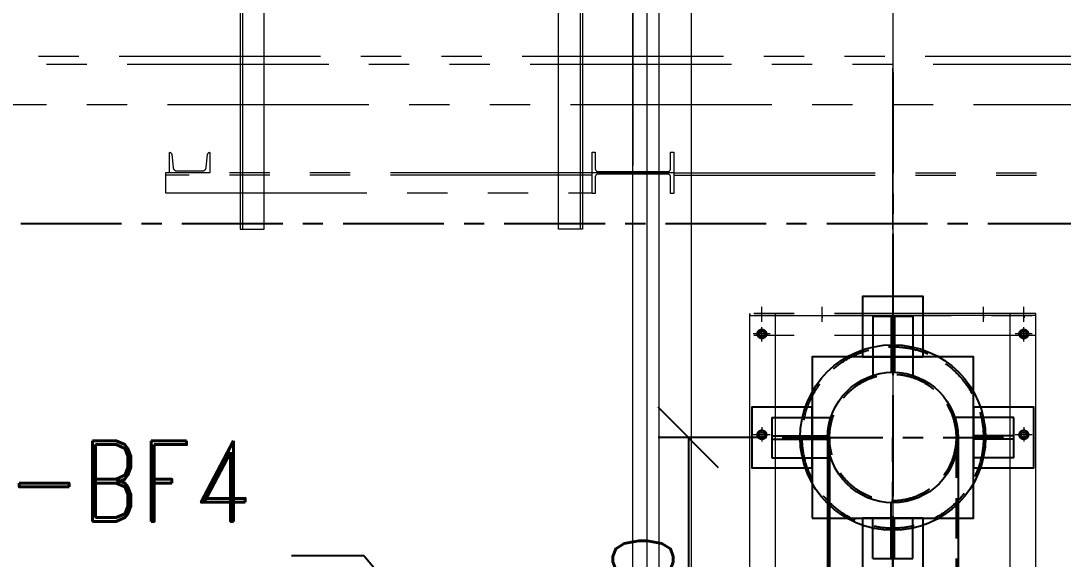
# Model space of a CAD drawing. Header units: inches. Extents: x 0 to 157513, y -28488 to 35640.
# Drawn here: x 7487 to 10074, y 9440 to 10775 of the extents above; entities that cross this region are included whole.
import ezdxf

# ---------------------------------------------------------------- set-up
doc = ezdxf.new("R2010")
doc.units = ezdxf.units.IN
doc.header["$LTSCALE"] = 400
doc.header["$MEASUREMENT"] = 0
for name, pattern in [('CENTER', [2, 1.25, -0.25, 0.25, -0.25]), ('DASHED2', [0.375, 0.25, -0.125]), ('HIDDEN', [9.525, 6.35, -3.175]), ('HIDDEN2', [4.7625, 3.175, -1.5875]), ('PHANTOM', [2.5, 1.25, -0.25, 0.25, -0.25, 0.25, -0.25])]:
    doc.linetypes.add(name, pattern=pattern)
doc.layers.add('BF STR', color=8, linetype='PHANTOM', lineweight=5)
doc.layers.add('PHANTAM', color=21, linetype='PHANTOM', lineweight=0)
for name, color, linetype in [('cen', 1, 'CENTER'), ('DIM', 1, 'Continuous'), ('DWG', 7, 'Continuous'), ('hid', 3, 'HIDDEN2')]:
    doc.layers.add(name, color=color, linetype=linetype)
doc.styles.add('ROMAND', font='romand.shx', dxfattribs={"width": 0.85})
doc.styles.add('ROMANS', font='romans')
doc.dimstyles.new('SAM2 60 SC', dxfattribs={"dimscale": 60, "dimtxt": 2.5, "dimasz": 2.5, "dimexe": 1.25, "dimexo": 0.625, "dimtad": 1, "dimtoh": 1, "dimdec": 0, "dimdsep": 46, "dimtxsty": 'ROMANS', "dimblk": 'OBLIQUE', "dimcen": 2.5, "dimclrd": 1, "dimclre": 1, "dimclrt": 256, "dimadec": 0, "dimazin": 2, "dimtfac": 1, "dimtdec": 0, "dimtofl": 0, "dimtmove": 0, "dimatfit": 3, "dimfxl": 1, "dimtolj": 1, "dimtzin": 0, "dimarcsym": 1})
doc.dimstyles.new('STANDARD$7', dxfattribs={"dimscale": 25, "dimtxt": 2.5, "dimasz": 2.5, "dimexe": 1.5, "dimexo": 1, "dimgap": 1, "dimtad": 1, "dimdec": 3, "dimzin": 12, "dimdsep": 46, "dimtxsty": 'ROMANS', "dimcen": 125, "dimclrd": 1, "dimclre": 1, "dimclrt": 7, "dimadec": 0, "dimazin": 3, "dimtp": 0.051, "dimtm": 0.032, "dimtfac": 0.6, "dimtdec": 3, "dimtmove": 0, "dimatfit": 3, "dimfxl": 1, "dimtvp": 1, "dimtolj": 1, "dimtzin": 0, "dimarcsym": 1})

# ---------------------------------------------------------------- blocks, each defined once
blk = doc.blocks.new('_OBLIQUE')
at = {"color": 0, "linetype": 'ByBlock'}
blk.add_line((-0.5, -0.5), (0.5, 0.5), dxfattribs=at)
blk = doc.blocks.new('*D33')
at = {"color": 1, "lineweight": -2}
for p, q in [((9338.4, 9742), (9068.4, 9742)), ((9143.4, 9742), (9143.4, 8882)), ((9333.4, 8882), (9068.4, 8882))]:
    blk.add_line(p, q, dxfattribs=at)
at = {"layer": 'Defpoints', "color": 0}
for p in [(9375.9, 9742, 47.4), (9143.4, 8882), (9370.9, 8882, 47.4)]:
    blk.add_point(p, dxfattribs=at)
at = {"color": 1, "lineweight": -2, "xscale": 150, "yscale": 150, "zscale": 150}
for p, rotation in [((9143.4, 9742), 90), ((9143.4, 8882), 270)]:
    blk.add_blockref('_OBLIQUE', p, dxfattribs=dict(at, rotation=rotation))
at = {"insert": (9030.9, 9312), "char_height": 150, "attachment_point": 5, "rotation": 90, "style": 'ROMANS'}
blk.add_mtext('\\A1;860', dxfattribs=at)
blk = doc.blocks.new('A$C4B0E0C6E')
at = {"layer": 'PHANTAM', "color": 1, "ltscale": 10}
blk.add_line((1805, 7639, 9.7), (1805, 83.7, 9.6), dxfattribs=at)
at = {"layer": 'PHANTAM', "color": 8, "ltscale": 10}
for p, q in [((185, 7623, -123.3), (185, 4964.5, -123.3)), ((191, 7623, -123.3), (191, 4964.5, -123.3)), ((245, 4964.5, -123.3), (245, 7623, -123.3)), ((975, 4964.5, -123.3), (975, 7623, -123.3)), ((1029, 7623, -123.3), (1029, 4964.5, -123.3)), ((1035, 7623, -123.3), (1035, 4964.5, -123.3)), ((1160, 1303.1, 11.3), (1160, 7623, 16)), ((1195, 1303.1, 11.3), (1195, 7623, 16)), ((1225, 1303.1, 11.3), (1225, 7623, 16)), ((1305, 513.1, 176.2), (1305, 7623, 182.6)), ((1450, 2377.2, 8484.2), (1450, 4756, 6262.4)), ((1514, 1877.4, 3444.8), (1514, 4756, -2787.2)), ((2096, 1882.4, 3338.6), (2096, 4756, -2892.9)), ((2160, 2377.2, 6950.1), (2160, 4756, 4517.3))]:
    blk.add_line(p, q, dxfattribs=at)
at = {"layer": 'PHANTAM', "color": 8}
for p, q in [((1160, 7623, -123.3), (1160, 5104.5, -123.3)), ((1805, 4964.5, -123.3), (1805, 5364.3, -123.3)), ((10, 5104.5, -123.3), (10, 5154.5, -123.3)), ((10, 5154.5, -123.3), (11.1, 5154.5, -123.3)), ((15.6, 5150.5, -123.3), (19.1, 5117.2, -123.3)), ((100.9, 5117.2, -123.3), (104.4, 5150.5, -123.3)), ((108.9, 5154.5, -123.3), (110, 5154.5, -123.3)), ((110, 5154.5, -123.3), (110, 5104.5, -123.3)), ((1058.5, 5053.5, -123.3), (1058.5, 5155.5, -123.3)), ((1058.5, 5155.5, -123.3), (1066.5, 5155.5, -123.3)), ((1066.5, 5155.5, -123.3), (1066.5, 5115.1, -123.3)), ((1253.5, 5115.1, -123.3), (1253.5, 5155.5, -123.3)), ((1253.5, 5155.5, -123.3), (1261.5, 5155.5, -123.3)), ((1261.5, 5155.5, -123.3), (1261.5, 5053.5, -123.3)), ((0, 5104.5, -123.3), (0, 5054.5, -123.3)), ((1058.5, 5104.5, -123.3), (0, 5104.5, -123.3)), ((1058.5, 5098.5, -123.3), (0, 5098.5, -123.3)), ((110, 5104.5, -123.3), (10, 5104.5, -123.3)), ((28.1, 5109.2, -123.3), (91.9, 5109.2, -123.3)), ((1261.5, 5104.5, -123.3), (1058.5, 5104.5, -123.3)), ((1058.5, 5054.5, -123.3), (1058.5, 5104.5, -123.3)), ((1074.1, 5107.5, -123.3), (1245.9, 5107.5, -123.3)), ((1245.9, 5101.5, -123.3), (1074.1, 5101.5, -123.3)), ((1261.5, 5104.5, -123.3), (2348.5, 5104.5, -123.3)), ((1261.5, 5098.5, -123.3), (2348.5, 5098.5, -123.3)), ((1066.5, 5093.9, -123.3), (1066.5, 5053.5, -123.3)), ((1253.5, 5053.5, -123.3), (1253.5, 5093.9, -123.3)), ((0, 5054.5, -123.3), (1058.5, 5054.5, -123.3)), ((1066.5, 5053.5, -123.3), (1058.5, 5053.5, -123.3)), ((1261.5, 5053.5, -123.3), (1253.5, 5053.5, -123.3)), ((185, 4964.5, -123.3), (245, 4964.5, -123.3)), ((1035, 4964.5, -123.3), (975, 4964.5, -123.3)), ((1480, 4735, 4821.1), (1480, 4772, 4821.1)), ((1630, 4735, 4821.1), (1630, 4772, 4821.1)), ((1730, 4735, 4821.1), (1730, 4772, 4821.1)), ((1880, 4735, 4821.1), (1880, 4772, 4821.1)), ((2030, 4735, 4821.1), (2030, 4772, 4821.1)), ((2130, 4735, 4821.1), (2130, 4772, 4821.1)), ((2160, 4756, 4559.6), (1450, 4756, 4008.3)), ((2160, 4756, 4835.2), (1450, 4756, 4835.2)), ((1450, 4756, 4835.2), (1450, 4751, 4835.2)), ((2160, 4751, 4559.6), (1450, 4751, 4008.3)), ((1450, 4751, 4835.2), (2160, 4751, 4835.2)), ((1479, 4751, 4821.1), (1479, 4745, 4821.1)), ((1630, 4751, 4821.1), (1630, 4745, 4821.1)), ((1730, 4751, 4821.1), (1730, 4745, 4821.1)), ((1880, 4751, 4821.1), (1880, 4745, 4821.1)), ((2030, 4751, 4821.1), (2030, 4745, 4821.1)), ((2131, 4751, 4821.1), (2131, 4745, 4821.1)), ((2160, 4751, 4835.2), (2160, 4756, 4835.2)), ((1480, 4715.3, 4008.3), (1471, 4710.1, 4008.3)), ((1471, 4710.1, 4008.3), (1471, 4699.7, 4008.3)), ((1480, 4686.1, 4008.3), (1480, 4721.9, 4008.3)), ((1480, 4715.3, 4008.3), (1489, 4710.1, 4008.3)), ((1489, 4710.1, 4008.3), (1489, 4699.7, 4008.3)), ((2130, 4715.3, 4008.3), (2121, 4710.1, 4008.3)), ((2121, 4710.1, 4008.3), (2121, 4699.7, 4008.3)), ((2130, 4686.1, 4008.3), (2130, 4721.9, 4008.3)), ((2130, 4715.3, 4008.3), (2139, 4710.1, 4008.3)), ((2139, 4710.1, 4008.3), (2139, 4699.7, 4008.3)), ((2160, 4701, 4008.3), (1450, 4701, 4008.3)), ((1500.6, 4704.9, 4008.3), (1458.6, 4704.9, 4008.3)), ((1480, 4694.4, 4008.3), (1471, 4699.7, 4008.3)), ((1480, 4694.4, 4008.3), (1489, 4699.7, 4008.3)), ((2150.6, 4704.9, 4008.3), (2108.6, 4704.9, 4008.3)), ((2130, 4694.4, 4008.3), (2121, 4699.7, 4008.3)), ((2130, 4694.4, 4008.3), (2139, 4699.7, 4008.3)), ((1500.6, 4454.9, 4008.3), (1458.6, 4454.9, 4008.3)), ((1480, 4465.3, 4008.3), (1471, 4460.1, 4008.3)), ((1471, 4449.7, 4008.3), (1471, 4460.1, 4008.3)), ((1480, 4444.4, 4008.3), (1471, 4449.7, 4008.3)), ((1480, 4473.6, 4008.3), (1480, 4437.9, 4008.3)), ((1480, 4465.3, 4008.3), (1489, 4460.1, 4008.3)), ((1480, 4444.4, 4008.3), (1489, 4449.7, 4008.3)), ((1489, 4449.7, 4008.3), (1489, 4460.1, 4008.3)), ((2150.6, 4454.9, 4008.3), (2108.6, 4454.9, 4008.3)), ((2130, 4465.3, 4008.3), (2121, 4460.1, 4008.3)), ((2121, 4449.7, 4008.3), (2121, 4460.1, 4008.3)), ((2130, 4444.4, 4008.3), (2121, 4449.7, 4008.3)), ((2130, 4473.6, 4008.3), (2130, 4437.9, 4008.3)), ((2130, 4465.3, 4008.3), (2139, 4460.1, 4008.3)), ((2130, 4444.4, 4008.3), (2139, 4449.7, 4008.3)), ((2139, 4449.7, 4008.3), (2139, 4460.1, 4008.3))]:
    blk.add_line(p, q, dxfattribs=at)
for centre, radius in [((1480, 4704.9, 4008.3), 12), ((1480, 4704.9, 4008.3), 6), ((2130, 4704.9, 4008.3), 12), ((2130, 4704.9, 4008.3), 6), ((1480, 4454.9, 4008.3), 12), ((1480, 4454.9, 4008.3), 6), ((2130, 4454.9, 4008.3), 12), ((2130, 4454.9, 4008.3), 6)]:
    blk.add_circle(centre, radius, dxfattribs=at)
for centre, radius, start, end in [((11.1, 5150, -123.3), 4.5, 6, 90), ((108.9, 5150, -123.3), 4.5, 90, 174), ((28.1, 5118.2, -123.3), 9, 186, 270), ((91.9, 5118.2, -123.3), 9, 270, 354), ((1074.1, 5115.1, -123.3), 7.6, 180, 270), ((1074.1, 5093.9, -123.3), 7.6, 90, 180), ((1245.9, 5115.1, -123.3), 7.6, 270, 0), ((1245.9, 5093.9, -123.3), 7.6, 0, 90)]:
    blk.add_arc(centre, radius, start, end, dxfattribs=at)
for centre in [(1480, 4704.9, 4008.3), (2130, 4704.9, 4008.3)]:
    blk.add_ellipse(centre, major_axis=(6.39, -6.39), ratio=1, dxfattribs=at)
at = {"layer": 'PHANTAM', "color": 8, "extrusion": (0, 0, -1)}
for centre in [(1480, 4454.9, 4008.3), (2130, 4454.9, 4008.3)]:
    blk.add_ellipse(centre, major_axis=(6.39, 6.39), ratio=1, dxfattribs=at)
blk = doc.blocks.new('A$C5135598A')
at = {"color": 8, "ltscale": 10}
blk.add_blockref('A$C4B0E0C6E', (377.3, 0, 0), dxfattribs=at)
blk = doc.blocks.new('611bf4strgapln')
at = {"layer": 'BF STR', "elevation": 0}
for points in [[(-26545.9, 19186.7), (-26545.9, 19576.1), (-20705.9, 19576.1), (-20705.9, 12740.1), (-26545.9, 12740.1), (-26545.9, 14539.5)], [(-26525.9, 19186.7), (-26525.9, 19556.1), (-20725.9, 19556.1), (-20725.9, 12760.1), (-26525.9, 12760.1), (-26525.9, 14539.5)]]:
    blk.add_lwpolyline(points, dxfattribs=at)
blk.add_lwpolyline([(-26425.9, 19456.1), (-20825.9, 19456.1), (-20825.9, 12860.1), (-26425.9, 12860.1)], close=True, dxfattribs=at)
at = {"layer": 'BF STR', "color": 0, "ltscale": 10}
blk.add_blockref('A$C5135598A', (-25808.1, 14182.1, 3.5), dxfattribs=at)

msp = doc.modelspace()

# ---------------------------------------------------------------- linework, layer by layer
at = {"color": 3, "linetype": 'HIDDEN', "ltscale": 300}
for p, q in [((9600.9, 10042, 0), (9600.9, 9896, 0)), ((9700.9, 10042, 0), (9600.9, 10042, 0)), ((9646.9, 10042, 0), (9646.9, 9903.9, 0)), ((9654.9, 10042, 0), (9654.9, 9903.9, 0)), ((9700.9, 10042, 0), (9700.9, 9896, 0)), ((9350.9, 9792, 0), (9496.8, 9792, 0)), ((9350.9, 9792, 0), (9350.9, 9692, 0)), ((9950.9, 9792, 0), (9805, 9792, 0)), ((9350.9, 9746, 0), (9488.9, 9746, 0)), ((9350.9, 9738, 0), (9488.9, 9738, 0)), ((9493.9, 9742, 0), (9493.9, 9188, 0)), ((9350.9, 9692, 0), (9496.8, 9692, 0)), ((9646.9, 9442, 0), (9646.9, 9580, 0))]:
    msp.add_line(p, q, dxfattribs=at)
at = {"color": 3, "ltscale": 10}
for p, q in [((9950.9, 9692, 0), (9950.9, 9792, 0)), ((9600.9, 9442, 0), (9700.9, 9442, 0))]:
    msp.add_line(p, q, dxfattribs=at)
at = {"color": 7, "ltscale": 10}
for p, q in [((9488.9, 9742, 0), (9488.9, 9188, 0)), ((9812.9, 9742, 0), (9812.9, 9188, 0))]:
    msp.add_line(p, q, dxfattribs=at)
at = {"color": 8, "elevation": 0}
for points in [[(9575.9, 9942), (9725.9, 9942), (9725.9, 10092), (9575.9, 10092)], [(9450.9, 9667), (9450.9, 9817), (9300.9, 9817), (9300.9, 9667)], [(9850.9, 9817), (9850.9, 9667), (10000.9, 9667), (10000.9, 9817)], [(9725.9, 9542), (9575.9, 9542), (9575.9, 9392), (9725.9, 9392)]]:
    msp.add_lwpolyline(points, close=True, dxfattribs=at)
at = {"color": 7, "ltscale": 10}
for radius in [230, 162]:
    msp.add_circle((9650.9, 9742, 0), radius, dxfattribs=at)
at = {"layer": 'cen', "ltscale": 0.5}
for p, q in [((9650.9, 10647, 0), (9650.9, 5672.3, -26.7)), ((12536.7, 10272, 0), (7150.9, 10272, 0)), ((9375.9, 9742, 0), (9925.9, 9742, 0)), ((9650.9, 8882, 0), (9650.9, 9742, 0))]:
    msp.add_line(p, q, dxfattribs=at)
at = {"layer": 'DWG', "color": 8, "ltscale": 0.5, "elevation": 0}
msp.add_lwpolyline([(9450.9, 9542), (9850.9, 9542), (9850.9, 9942), (9450.9, 9942)], close=True, dxfattribs=at)
at = {"layer": 'hid', "linetype": 'DASHED2'}
for p, q in [((9807.9, 9742, 0), (9807.9, 9188, 0)), ((9950.9, 9746, 0), (9812.8, 9746, 0)), ((9950.9, 9738, 0), (9812.8, 9738, 0)), ((9950.9, 9692, 0), (9805, 9692, 0)), ((9600.9, 9442, 0), (9600.9, 9587.9, 0)), ((9654.9, 9442, 0), (9654.9, 9580, 0)), ((9700.9, 9442, 0), (9700.9, 9587.9, 0))]:
    msp.add_line(p, q, dxfattribs=at)
for radius in [225, 157]:
    msp.add_circle((9650.9, 9742, 0), radius, dxfattribs=at)

# ---------------------------------------------------------------- block references
at = {"layer": 'cen', "ltscale": 0.5}
msp.add_blockref('611bf4strgapln', (33276.7, -8888.1), dxfattribs=at)

# ---------------------------------------------------------------- dimensions: what is measured, and where the dimension line sits
dim = msp.add_linear_dim(base=(9143.4, 8882, -47.4), p1=(9375.9, 9742, 0), p2=(9370.9, 8882, 0), angle=90, dimstyle='SAM2 60 SC')
dim.commit()
dim.dimension.update_dxf_attribs({"geometry": '*D33', "text_midpoint": (9030.9, 9312, -47.4)})

# ---------------------------------------------------------------- leaders
at = {"layer": 'DIM', "annotation_type": 0, "has_hookline": 1, "hookline_direction": 1, "text_width": 1109}
msp.add_leader([(8847.5, 8834.5, 0), (8338.4, 9449, 0), (8138.4, 9449, 0)], dimstyle='STANDARD$7', override={"dimscale": 80, "dimexe": 1, "dimdec": 2, "dimpost": '', "dimcen": 0.9, "dimadec": 1, "dimtp": 0, "dimtm": 0, "dimtfac": 1, "dimtdec": 0, "dimatfit": 0, "dimfxl": 1.5, "dimtvp": 0, "dimtfillclr": 256}, dxfattribs=at)

# ---------------------------------------------------------------- next in the draw order: texts
at = {"insert": (8058.4, 10067.4, 0), "char_height": 200, "attachment_point": 3, "style": 'ROMAND', "bg_fill": 2}
msp.add_mtext('\\P611-BF4', dxfattribs=at)

doc.saveas('drawing.dxf')
